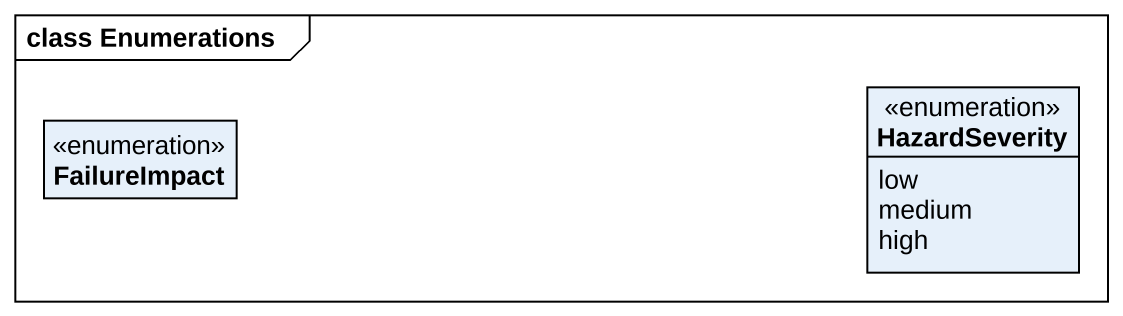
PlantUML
@startuml
mainframe class Enumerations
hide circle
hide empty members
enum FailureImpact
enum HazardSeverity {
  low
  medium
  high
}
@enduml
